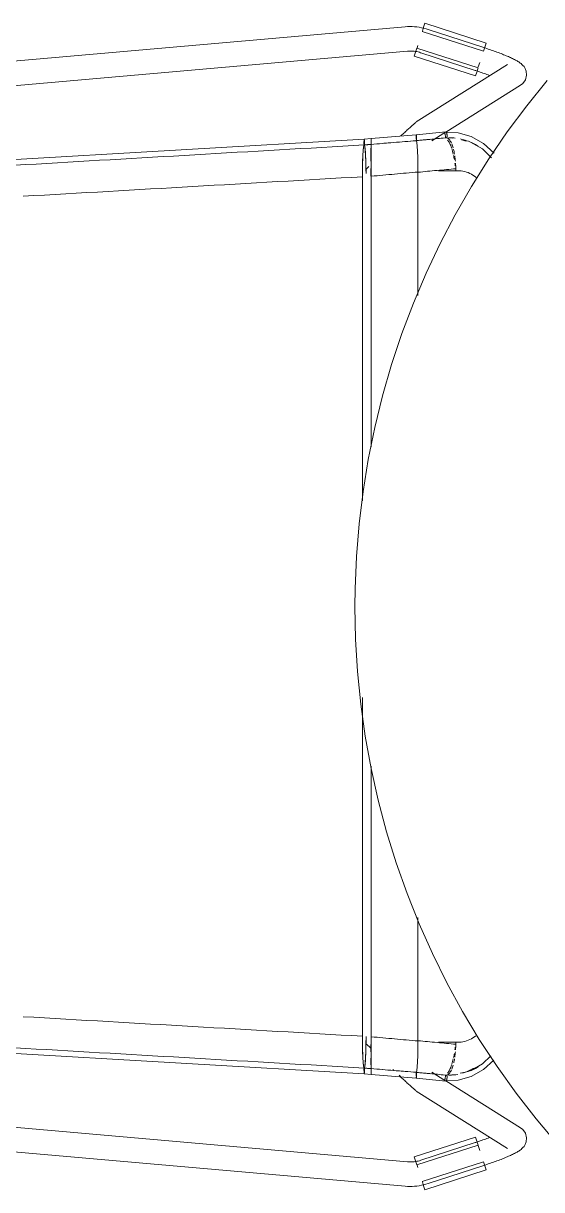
# Model space of a CAD drawing. Header units: millimetres. Extents: x 155927 to 295199, y -4084 to 97293.
# Drawn here: x 221734 to 221988, y 12020 to 12592 of the extents above; entities that cross this region are included whole.
import ezdxf

# ---------------------------------------------------------------- set-up
doc = ezdxf.new("R2010")
doc.units = ezdxf.units.MM
doc.header["$MEASUREMENT"] = 0
doc.layers.add('I-FURN', color=8, linetype='CONTINUOUS', lineweight=9)

msp = doc.modelspace()

# ---------------------------------------------------------------- linework, layer by layer
at = {"layer": 'I-FURN'}
for p, q in [((221921.48, 12590.59), (221478.16, 12551.64)), ((221921.53, 12590.6), (221921.48, 12590.59)), ((221922.67, 12590.67), (221921.53, 12590.6)), ((221923.81, 12590.7), (221922.67, 12590.67)), ((221924.95, 12590.69), (221923.81, 12590.7)), ((221926.09, 12590.62), (221924.95, 12590.69)), ((221927.23, 12590.52), (221926.09, 12590.62)), ((221928.36, 12590.36), (221927.23, 12590.52)), ((221929.49, 12590.17), (221928.36, 12590.36)), ((221930.6, 12589.92), (221929.49, 12590.17)), ((221929.89, 12588.38), (221930.53, 12590.35)), ((221930.53, 12590.35), (221931.16, 12592.31)), ((221931.71, 12589.64), (221930.6, 12589.92)), ((221931.16, 12592.31), (221961.17, 12582.62)), ((221929.86, 12588.26), (221959.86, 12578.57)), ((221932.8, 12589.31), (221931.71, 12589.64)), ((221959.61, 12580.59), (221932.8, 12589.31)), ((221498.03, 12541.34), (221922.53, 12578.64)), ((221922.53, 12578.64), (221923.19, 12578.68)), ((221923.19, 12578.68), (221923.85, 12578.7)), ((221923.85, 12578.7), (221924.51, 12578.69)), ((221924.51, 12578.69), (221925.17, 12578.66)), ((221925.17, 12578.66), (221925.83, 12578.6)), ((221925.83, 12578.6), (221926.49, 12578.51)), ((221926.49, 12578.51), (221927.14, 12578.4)), ((221926.58, 12578.1), (221927.21, 12580.07)), ((221957.26, 12570.5), (221927.25, 12580.19)), ((221927.28, 12580.29), (221927.66, 12581.45)), ((221960.07, 12580.44), (221959.61, 12580.59)), ((221960.54, 12580.66), (221959.9, 12578.69)), ((221960.81, 12580.2), (221960.07, 12580.44)), ((221961.17, 12582.62), (221960.54, 12580.66)), ((221961.54, 12579.95), (221960.81, 12580.2)), ((221962.28, 12579.7), (221961.54, 12579.95)), ((221963.01, 12579.45), (221962.28, 12579.7)), ((221963.73, 12579.2), (221963.01, 12579.45)), ((221964.44, 12578.95), (221963.73, 12579.2)), ((221965.15, 12578.69), (221964.44, 12578.95)), ((221965.85, 12578.44), (221965.15, 12578.69)), ((221966.54, 12578.18), (221965.85, 12578.44)), ((221925.94, 12576.15), (221926.58, 12578.1)), ((221925.94, 12576.15), (221955.95, 12566.46)), ((221927.14, 12578.4), (221927.79, 12578.26)), ((221927.79, 12578.26), (221928.43, 12578.09)), ((221928.43, 12578.09), (221929.06, 12577.9)), ((221929.06, 12577.9), (221929.09, 12577.89)), ((221929.09, 12577.89), (221955.9, 12569.18)), ((221957.37, 12570.87), (221958.09, 12573.08)), ((221967.21, 12577.93), (221966.54, 12578.18)), ((221967.88, 12577.68), (221967.21, 12577.93)), ((221968.53, 12577.42), (221967.88, 12577.68)), ((221969.17, 12577.17), (221968.53, 12577.42)), ((221969.8, 12576.92), (221969.17, 12577.17)), ((221970.41, 12576.67), (221969.8, 12576.92)), ((221971.01, 12576.42), (221970.41, 12576.67)), ((221971.58, 12576.18), (221971.01, 12576.42)), ((221972.15, 12575.94), (221971.58, 12576.18)), ((221972.69, 12575.7), (221972.15, 12575.94)), ((221973.22, 12575.46), (221972.69, 12575.7)), ((221973.73, 12575.22), (221973.22, 12575.46)), ((221974.22, 12574.99), (221973.73, 12575.22)), ((221974.69, 12574.76), (221974.22, 12574.99)), ((221975.15, 12574.53), (221974.69, 12574.76)), ((221975.59, 12574.3), (221975.15, 12574.53)), ((221976.01, 12574.07), (221975.59, 12574.3)), ((221976.43, 12573.84), (221976.01, 12574.07)), ((221976.83, 12573.61), (221976.43, 12573.84)), ((221977.22, 12573.36), (221976.83, 12573.61)), ((221977.6, 12573.11), (221977.22, 12573.36)), ((221977.99, 12572.83), (221977.6, 12573.11)), ((221978.4, 12572.52), (221977.99, 12572.83)), ((221971.76, 12572.1), (221928.18, 12544.8)), ((221956.23, 12569.07), (221955.9, 12569.18)), ((221956.58, 12568.41), (221955.95, 12566.46)), ((221956.92, 12568.85), (221956.23, 12569.07)), ((221957.22, 12570.39), (221956.58, 12568.41)), ((221957.61, 12568.62), (221956.92, 12568.85)), ((221958.3, 12568.38), (221957.61, 12568.62)), ((221958.98, 12568.15), (221958.3, 12568.38)), ((221959.65, 12567.91), (221958.98, 12568.15)), ((221960.32, 12567.68), (221959.65, 12567.91)), ((221960.97, 12567.44), (221960.32, 12567.68)), ((221961.62, 12567.21), (221960.97, 12567.44)), ((221962.26, 12566.97), (221961.62, 12567.21)), ((221978.82, 12572.15), (221978.4, 12572.52)), ((221979.29, 12571.68), (221978.82, 12572.15)), ((221979.81, 12571.06), (221979.29, 12571.68)), ((221980.37, 12570.14), (221979.81, 12571.06)), ((221980.9, 12568.76), (221980.37, 12570.14)), ((221981.07, 12566.79), (221980.9, 12568.76)), ((221941.37, 12538.9), (221978.14, 12561.93)), ((221962.88, 12566.74), (221962.26, 12566.97)), ((221979.26, 12562.83), (221978.14, 12561.93)), ((221979.26, 12562.83), (221980.48, 12564.56)), ((221980.48, 12564.56), (221981.07, 12566.79)), ((221991.24, 12564.22), (221981.16, 12551.79)), ((221981.16, 12551.79), (221971.58, 12538.97)), ((221927.37, 12544.23), (221927.15, 12544.05)), ((221927.6, 12544.4), (221927.37, 12544.23)), ((221927.86, 12544.58), (221927.6, 12544.4)), ((221928.18, 12544.8), (221927.86, 12544.58)), ((221920.79, 12538.37), (221920.34, 12537.95)), ((221921.23, 12538.79), (221920.79, 12538.37)), ((221921.67, 12539.19), (221921.23, 12538.79)), ((221922.09, 12539.58), (221921.67, 12539.19)), ((221922.51, 12539.96), (221922.09, 12539.58)), ((221922.91, 12540.33), (221922.51, 12539.96)), ((221923.3, 12540.69), (221922.91, 12540.33)), ((221923.68, 12541.03), (221923.3, 12540.69)), ((221924.04, 12541.36), (221923.68, 12541.03)), ((221924.39, 12541.68), (221924.04, 12541.36)), ((221924.73, 12541.98), (221924.39, 12541.68)), ((221925.05, 12542.26), (221924.73, 12541.98)), ((221925.36, 12542.54), (221925.05, 12542.26)), ((221925.66, 12542.79), (221925.36, 12542.54)), ((221925.94, 12543.04), (221925.66, 12542.79)), ((221926.2, 12543.27), (221925.94, 12543.04)), ((221926.45, 12543.48), (221926.2, 12543.27)), ((221926.69, 12543.68), (221926.45, 12543.48)), ((221926.93, 12543.87), (221926.69, 12543.68)), ((221941.4, 12538.97), (221926.91, 12537.55)), ((221927.15, 12544.05), (221926.93, 12543.87)), ((221934.55, 12534.63), (221941, 12538.67)), ((221940.51, 12538.85), (221947.42, 12538.56)), ((221947.42, 12538.56), (221953.94, 12536.69)), ((221971.58, 12538.97), (221962.53, 12525.78)), ((221901.35, 12535.45), (221569.44, 12516.16)), ((221901.25, 12534.07), (221901.24, 12533.58)), ((221901.24, 12533.58), (221901.24, 12533.08)), ((221901.24, 12533.08), (221901.25, 12532.61)), ((221901.26, 12534.52), (221901.25, 12534.07)), ((221901.28, 12534.9), (221901.26, 12534.52)), ((221901.3, 12535.19), (221901.28, 12534.9)), ((221901.33, 12535.38), (221901.3, 12535.19)), ((221901.35, 12535.45), (221901.33, 12535.38)), ((221901.35, 12535.45), (221904.71, 12535.72)), ((221901.38, 12535.38), (221901.35, 12535.45)), ((221901.41, 12535.19), (221901.38, 12535.38)), ((221901.43, 12534.89), (221901.41, 12535.19)), ((221901.45, 12534.51), (221901.43, 12534.89)), ((221901.46, 12534.06), (221901.45, 12534.51)), ((221901.45, 12532.6), (221901.46, 12533.07)), ((221901.46, 12533.57), (221901.46, 12534.06)), ((221901.46, 12533.07), (221901.46, 12533.57)), ((221904.71, 12534.79), (221904.7, 12534.34)), ((221904.7, 12534.33), (221904.71, 12534.78)), ((221904.7, 12534.34), (221904.7, 12533.84)), ((221904.7, 12533.84), (221904.7, 12534.33)), ((221904.7, 12533.34), (221904.7, 12533.84)), ((221904.7, 12533.84), (221904.7, 12533.35)), ((221904.7, 12533.35), (221904.71, 12532.88)), ((221904.71, 12532.88), (221904.7, 12533.34)), ((221926.91, 12537.55), (221904.71, 12535.72)), ((221904.71, 12535.65), (221904.71, 12535.72)), ((221904.71, 12535.72), (221904.71, 12535.65)), ((221904.71, 12535.66), (221904.71, 12535.72)), ((221904.71, 12535.72), (221904.71, 12535.65)), ((221904.71, 12534.78), (221904.71, 12535.17)), ((221904.71, 12535.17), (221904.71, 12534.79)), ((221904.72, 12535.18), (221904.72, 12535.47)), ((221904.72, 12535.46), (221904.72, 12535.17)), ((221904.72, 12534.79), (221904.72, 12535.18)), ((221904.72, 12535.17), (221904.72, 12534.79)), ((221904.72, 12534.79), (221904.72, 12534.34)), ((221904.72, 12534.34), (221904.72, 12534.79)), ((221904.72, 12534.34), (221904.72, 12533.85)), ((221904.72, 12533.85), (221904.72, 12534.34)), ((221904.72, 12533.85), (221904.72, 12533.35)), ((221904.72, 12533.35), (221904.72, 12533.85)), ((221904.72, 12533.35), (221904.72, 12532.88)), ((221904.72, 12532.88), (221904.72, 12533.35)), ((221904.72, 12532.88), (221904.73, 12531.99)), ((221904.73, 12532), (221904.72, 12532.88)), ((221919.87, 12537.52), (221919.4, 12537.08)), ((221920.34, 12537.95), (221919.87, 12537.52)), ((221926.83, 12536.62), (221926.81, 12536.17)), ((221926.81, 12536.17), (221926.83, 12536.62)), ((221926.81, 12536.17), (221926.81, 12535.68)), ((221926.81, 12535.68), (221926.81, 12536.17)), ((221926.81, 12535.18), (221926.82, 12534.71)), ((221926.82, 12534.71), (221926.81, 12535.18)), ((221926.84, 12537.01), (221926.83, 12536.62)), ((221926.83, 12536.62), (221926.84, 12537)), ((221926.86, 12537.3), (221926.84, 12537.01)), ((221926.84, 12537), (221926.86, 12537.29)), ((221926.89, 12537.49), (221926.86, 12537.3)), ((221926.86, 12537.29), (221926.89, 12537.48)), ((221926.91, 12537.55), (221926.89, 12537.49)), ((221926.89, 12537.48), (221926.91, 12537.55)), ((221926.91, 12537.55), (221926.94, 12537.48)), ((221926.94, 12537.48), (221926.91, 12537.55)), ((221926.96, 12537.29), (221926.94, 12537.48)), ((221926.99, 12537), (221926.96, 12537.29)), ((221926.96, 12537.29), (221926.99, 12536.99)), ((221927, 12536.61), (221926.99, 12537)), ((221926.99, 12536.99), (221927, 12536.61)), ((221927.01, 12536.16), (221927, 12536.61)), ((221927, 12536.61), (221927.01, 12536.15)), ((221927.02, 12535.67), (221927.01, 12536.16)), ((221927.01, 12536.15), (221927.02, 12535.66)), ((221927.01, 12535.17), (221927.02, 12535.67)), ((221927.02, 12535.66), (221927.01, 12535.17)), ((221927.01, 12534.7), (221927.01, 12535.17)), ((221927.01, 12535.17), (221927.01, 12534.7)), ((221927.01, 12534.7), (221927.2, 12533.81)), ((221927.2, 12533.81), (221927.01, 12534.7)), ((221927.2, 12533.81), (221927.38, 12532.09)), ((221927.38, 12532.07), (221927.2, 12533.81)), ((221953.54, 12533.98), (221959.37, 12530.62)), ((221953.94, 12536.69), (221959.95, 12533.3)), ((221959.95, 12533.3), (221965.1, 12528.56)), ((221900.69, 12527.47), (221900.56, 12524.34)), ((221900.85, 12529.97), (221900.69, 12527.47)), ((221901.04, 12531.72), (221900.85, 12529.97)), ((221901.25, 12532.61), (221901.04, 12531.72)), ((221901.66, 12531.7), (221901.45, 12532.6)), ((221901.86, 12529.95), (221901.66, 12531.7)), ((221902.02, 12527.46), (221901.86, 12529.95)), ((221902.14, 12524.34), (221902.02, 12527.46)), ((221904.66, 12524.6), (221904.67, 12527.73)), ((221904.67, 12527.73), (221904.66, 12524.61)), ((221904.67, 12527.73), (221904.68, 12530.23)), ((221904.68, 12530.23), (221904.67, 12527.73)), ((221904.68, 12530.23), (221904.69, 12531.98)), ((221904.69, 12531.98), (221904.68, 12530.23)), ((221904.75, 12530.25), (221904.73, 12532)), ((221904.73, 12531.99), (221904.75, 12530.25)), ((221904.76, 12527.75), (221904.75, 12530.25)), ((221904.75, 12530.24), (221904.76, 12527.75)), ((221904.77, 12524.61), (221904.76, 12527.75)), ((221904.76, 12527.74), (221904.77, 12524.61)), ((221927.38, 12532.07), (221927.53, 12529.64)), ((221927.53, 12529.59), (221927.38, 12532.07)), ((221927.53, 12529.6), (221927.64, 12526.56)), ((221927.64, 12526.49), (221927.53, 12529.59)), ((221959.37, 12530.62), (221963.88, 12526.31)), ((221900.56, 12524.34), (221900.49, 12520.78)), ((221903.63, 12521.95), (221902.1, 12520.48)), ((221902.22, 12520.79), (221902.14, 12524.34)), ((221904.77, 12524.61), (221904.77, 12521.05)), ((221904.77, 12521.05), (221904.77, 12524.61)), ((221927.64, 12526.5), (221927.72, 12523.06)), ((221927.72, 12523.06), (221927.64, 12526.49)), ((221927.74, 12519.2), (221927.72, 12522.96)), ((221927.72, 12522.96), (221927.74, 12519.32)), ((221962.53, 12525.78), (221954.01, 12512.24)), ((221900.49, 12520.78), (221900.46, 12516.99)), ((221900.46, 12516.99), (221900.46, 12357.89)), ((221900.46, 12357.89), (221900.46, 12516.99)), ((221902.24, 12518.53), (221902.22, 12520.79)), ((221904.65, 12517.27), (221904.65, 12521.05)), ((221904.65, 12521.05), (221904.65, 12517.27)), ((221904.78, 12517.26), (221904.77, 12521.05)), ((221904.77, 12521.04), (221904.78, 12517.26)), ((221904.78, 12517.26), (221904.78, 12384.26)), ((221904.78, 12384.26), (221904.78, 12517.26)), ((221927.74, 12458.71), (221927.74, 12519.2)), ((221927.74, 12519.2), (221927.74, 12458.71)), ((221947.54, 12519.91), (221937.78, 12519.91)), ((221946.3, 12520.9), (221946.3, 12519.85)), ((221954.01, 12512.24), (221946.04, 12498.37)), ((221946.04, 12498.37), (221938.63, 12484.19)), ((221938.63, 12484.19), (221931.79, 12469.73)), ((221931.79, 12469.73), (221925.53, 12455)), ((221925.53, 12455), (221919.87, 12440.04)), ((221919.87, 12440.04), (221914.82, 12424.86)), ((221914.82, 12424.86), (221910.37, 12409.49)), ((221910.37, 12409.49), (221906.54, 12393.95)), ((221906.54, 12393.95), (221903.34, 12378.28)), ((221903.34, 12378.28), (221900.77, 12362.49)), ((221900.77, 12362.49), (221898.83, 12346.61)), ((221898.83, 12346.61), (221897.52, 12330.66)), ((221897.52, 12330.66), (221896.86, 12314.68)), ((221896.86, 12314.68), (221896.76, 12306.04)), ((221896.76, 12306.04), (221897.08, 12290.05)), ((221897.08, 12290.05), (221898.04, 12274.08)), ((221898.04, 12274.08), (221899.64, 12258.16)), ((221899.64, 12258.16), (221901.87, 12242.31)), ((221900.46, 12261.36), (221900.46, 12095.09)), ((221900.46, 12095.09), (221900.46, 12261.36)), ((221901.87, 12242.31), (221904.74, 12226.57)), ((221904.74, 12226.57), (221908.23, 12210.96)), ((221904.78, 12227.65), (221904.78, 12094.83)), ((221904.78, 12094.83), (221904.78, 12227.65)), ((221908.23, 12210.96), (221912.34, 12195.5)), ((221912.34, 12195.5), (221917.07, 12180.21)), ((221917.07, 12180.21), (221922.4, 12165.13)), ((221922.4, 12165.13), (221928.34, 12150.27)), ((221927.74, 12092.88), (221927.74, 12153.44)), ((221927.74, 12153.44), (221927.74, 12092.88)), ((221928.34, 12150.27), (221934.86, 12135.67)), ((221934.86, 12135.67), (221941.97, 12121.33)), ((221941.97, 12121.33), (221949.64, 12107.29)), ((221949.64, 12107.29), (221957.86, 12093.57)), ((221901.35, 12076.64), (221569.44, 12095.92)), ((221900.46, 12095.09), (221900.49, 12091.31)), ((221902.22, 12091.3), (221902.25, 12094.98)), ((221904.78, 12094.83), (221904.77, 12091.04)), ((221904.77, 12091.04), (221904.78, 12094.83)), ((221927.72, 12089.12), (221927.74, 12092.88)), ((221927.74, 12092.76), (221927.72, 12089.12)), ((221937.78, 12092.18), (221947.54, 12092.18)), ((221946.3, 12092.23), (221946.3, 12091.18)), ((221957.86, 12093.57), (221966.63, 12080.18)), ((221900.49, 12091.31), (221900.56, 12087.74)), ((221900.56, 12087.74), (221900.69, 12084.61)), ((221902.02, 12084.63), (221902.14, 12087.75)), ((221902.1, 12091.6), (221904.77, 12089.03)), ((221902.14, 12087.75), (221902.22, 12091.3)), ((221904.66, 12087.48), (221904.65, 12091.04)), ((221904.65, 12091.03), (221904.66, 12087.48)), ((221904.77, 12087.47), (221904.76, 12084.34)), ((221904.76, 12084.34), (221904.77, 12087.47)), ((221904.77, 12091.04), (221904.77, 12087.47)), ((221904.77, 12087.47), (221904.77, 12091.04)), ((221927.72, 12089.03), (221927.64, 12085.59)), ((221927.64, 12085.59), (221927.72, 12089.02)), ((221900.69, 12084.61), (221900.85, 12082.11)), ((221900.85, 12082.11), (221901.04, 12080.36)), ((221901.04, 12080.36), (221901.25, 12079.47)), ((221901.45, 12079.48), (221901.66, 12080.38)), ((221901.66, 12080.38), (221901.86, 12082.13)), ((221901.86, 12082.13), (221902.02, 12084.63)), ((221904.68, 12081.86), (221904.67, 12084.36)), ((221904.67, 12084.35), (221904.68, 12081.85)), ((221904.69, 12080.11), (221904.68, 12081.86)), ((221904.68, 12081.85), (221904.69, 12080.1)), ((221904.75, 12081.83), (221904.73, 12080.09)), ((221904.73, 12080.09), (221904.75, 12081.83)), ((221904.76, 12084.34), (221904.75, 12081.84)), ((221904.75, 12081.83), (221904.76, 12084.34)), ((221927.38, 12080.01), (221927.53, 12082.49)), ((221927.53, 12082.45), (221927.38, 12080.01)), ((221927.53, 12082.49), (221927.64, 12085.59)), ((221927.64, 12085.52), (221927.53, 12082.49)), ((221953.54, 12078.1), (221959.37, 12081.47)), ((221959.37, 12081.47), (221963.59, 12085.49)), ((221959.95, 12078.78), (221964.95, 12083.39)), ((221901.25, 12079.47), (221901.24, 12079)), ((221901.24, 12079), (221901.24, 12078.5)), ((221901.24, 12078.5), (221901.25, 12078.01)), ((221901.25, 12078.01), (221901.26, 12077.56)), ((221901.26, 12077.56), (221901.28, 12077.18)), ((221901.28, 12077.18), (221901.3, 12076.89)), ((221901.3, 12076.89), (221901.33, 12076.7)), ((221901.33, 12076.7), (221901.35, 12076.64)), ((221901.35, 12076.64), (221901.38, 12076.7)), ((221901.35, 12076.63), (221904.71, 12076.37)), ((221901.38, 12076.7), (221901.41, 12076.89)), ((221901.41, 12076.89), (221901.43, 12077.19)), ((221901.43, 12077.19), (221901.45, 12077.57)), ((221901.46, 12079.01), (221901.45, 12079.48)), ((221901.45, 12077.57), (221901.46, 12078.02)), ((221901.46, 12078.51), (221901.46, 12079.01)), ((221901.46, 12078.02), (221901.46, 12078.51)), ((221904.7, 12078.74), (221904.71, 12079.21)), ((221904.71, 12079.21), (221904.7, 12078.74)), ((221904.7, 12078.24), (221904.7, 12078.74)), ((221904.7, 12078.74), (221904.7, 12078.24)), ((221904.7, 12077.75), (221904.7, 12078.24)), ((221904.7, 12078.24), (221904.7, 12077.75)), ((221904.71, 12077.3), (221904.7, 12077.75)), ((221904.7, 12077.75), (221904.71, 12077.3)), ((221904.71, 12076.92), (221904.71, 12077.3)), ((221904.71, 12077.3), (221904.71, 12076.91)), ((221904.71, 12076.62), (221904.71, 12076.92)), ((221904.71, 12076.91), (221904.71, 12076.62)), ((221904.72, 12076.62), (221904.71, 12076.43)), ((221904.71, 12076.43), (221904.71, 12076.62)), ((221904.71, 12076.62), (221904.71, 12076.43)), ((221904.71, 12076.43), (221904.72, 12076.61)), ((221904.71, 12076.43), (221904.71, 12076.37)), ((221904.71, 12076.37), (221904.71, 12076.43)), ((221904.71, 12076.43), (221904.71, 12076.36)), ((221904.71, 12076.36), (221904.71, 12076.43)), ((221926.91, 12074.54), (221904.71, 12076.36)), ((221904.73, 12080.09), (221904.72, 12079.2)), ((221904.72, 12079.2), (221904.73, 12080.09)), ((221904.72, 12079.2), (221904.72, 12078.73)), ((221904.72, 12078.73), (221904.72, 12079.2)), ((221904.72, 12078.73), (221904.72, 12078.23)), ((221904.72, 12078.23), (221904.72, 12078.73)), ((221904.72, 12078.23), (221904.72, 12077.74)), ((221904.72, 12077.74), (221904.72, 12078.23)), ((221904.72, 12077.74), (221904.72, 12077.29)), ((221904.72, 12077.29), (221904.72, 12077.74)), ((221904.72, 12077.29), (221904.72, 12076.91)), ((221904.72, 12076.91), (221904.72, 12077.29)), ((221904.72, 12076.91), (221904.72, 12076.62)), ((221904.72, 12076.61), (221904.72, 12076.91)), ((221915.96, 12078.27), (221915.45, 12078.75)), ((221918.93, 12075.45), (221918.44, 12075.91)), ((221919.4, 12075), (221918.93, 12075.45)), ((221919.87, 12074.56), (221919.4, 12075)), ((221926.82, 12077.37), (221926.81, 12076.9)), ((221926.81, 12076.9), (221926.82, 12077.37)), ((221926.81, 12076.9), (221926.81, 12076.4)), ((221926.81, 12076.4), (221926.81, 12076.9)), ((221926.81, 12076.4), (221926.81, 12075.91)), ((221926.81, 12075.91), (221926.81, 12076.4)), ((221926.81, 12075.91), (221926.83, 12075.46)), ((221926.83, 12075.46), (221926.81, 12075.91)), ((221926.84, 12075.08), (221926.86, 12074.78)), ((221926.86, 12074.79), (221926.84, 12075.08)), ((221926.89, 12074.6), (221926.86, 12074.79)), ((221926.86, 12074.78), (221926.89, 12074.6)), ((221926.94, 12074.6), (221926.96, 12074.79)), ((221926.96, 12074.79), (221926.99, 12075.09)), ((221926.99, 12075.09), (221926.96, 12074.8)), ((221927, 12075.48), (221926.99, 12075.09)), ((221926.99, 12075.09), (221927, 12075.47)), ((221927.01, 12075.93), (221927, 12075.48)), ((221927, 12075.47), (221927.01, 12075.92)), ((221927.2, 12078.27), (221927.01, 12077.39)), ((221927.01, 12077.38), (221927.2, 12078.27)), ((221927.01, 12077.39), (221927.01, 12076.92)), ((221927.01, 12076.91), (221927.01, 12077.38)), ((221927.01, 12076.92), (221927.02, 12076.42)), ((221927.02, 12076.42), (221927.01, 12076.91)), ((221927.01, 12075.92), (221927.02, 12076.42)), ((221927.02, 12076.42), (221927.01, 12075.93)), ((221927.2, 12078.27), (221927.38, 12080.01)), ((221927.38, 12079.99), (221927.2, 12078.27)), ((221941, 12073.41), (221934.55, 12077.45)), ((221947.42, 12073.52), (221953.94, 12075.39)), ((221953.94, 12075.39), (221959.95, 12078.78)), ((221966.63, 12080.18), (221975.93, 12067.16)), ((221922.53, 12033.45), (221498.18, 12070.73)), ((221920.34, 12074.13), (221919.87, 12074.56)), ((221920.79, 12073.71), (221920.34, 12074.13)), ((221921.23, 12073.29), (221920.79, 12073.71)), ((221921.67, 12072.89), (221921.23, 12073.29)), ((221922.09, 12072.5), (221921.67, 12072.89)), ((221922.51, 12072.12), (221922.09, 12072.5)), ((221922.91, 12071.75), (221922.51, 12072.12)), ((221923.3, 12071.4), (221922.91, 12071.75)), ((221923.68, 12071.05), (221923.3, 12071.4)), ((221924.04, 12070.72), (221923.68, 12071.05)), ((221924.39, 12070.41), (221924.04, 12070.72)), ((221924.73, 12070.11), (221924.39, 12070.41)), ((221925.05, 12069.82), (221924.73, 12070.11)), ((221925.36, 12069.55), (221925.05, 12069.82)), ((221925.66, 12069.29), (221925.36, 12069.55)), ((221925.94, 12069.05), (221925.66, 12069.29)), ((221926.2, 12068.82), (221925.94, 12069.05)), ((221926.89, 12074.6), (221926.91, 12074.53)), ((221926.91, 12074.54), (221926.89, 12074.6)), ((221926.94, 12074.61), (221926.91, 12074.54)), ((221926.91, 12074.53), (221926.94, 12074.6)), ((221941.4, 12073.11), (221926.91, 12074.53)), ((221940.51, 12073.23), (221947.42, 12073.52)), ((221978.14, 12050.15), (221941.37, 12073.18)), ((221926.45, 12068.6), (221926.2, 12068.82)), ((221926.69, 12068.4), (221926.45, 12068.6)), ((221926.93, 12068.21), (221926.69, 12068.4)), ((221927.15, 12068.03), (221926.93, 12068.21)), ((221927.37, 12067.86), (221927.15, 12068.03)), ((221927.6, 12067.68), (221927.37, 12067.86)), ((221927.86, 12067.5), (221927.6, 12067.68)), ((221928.18, 12067.28), (221927.86, 12067.5)), ((221928.18, 12067.28), (221971.76, 12039.98)), ((221975.93, 12067.16), (221985.73, 12054.52)), ((221478.16, 12060.44), (221921.48, 12021.49)), ((221985.73, 12054.52), (221996.04, 12042.29)), ((221979.26, 12049.25), (221978.14, 12050.15)), ((221979.26, 12049.25), (221980.48, 12047.52)), ((221980.48, 12047.52), (221981.07, 12045.3)), ((221955.95, 12045.62), (221925.94, 12035.93)), ((221927.25, 12031.89), (221957.26, 12041.58)), ((221955.9, 12042.9), (221929.09, 12034.19)), ((221956.23, 12043.01), (221955.9, 12042.9)), ((221955.95, 12045.62), (221956.58, 12043.67)), ((221956.92, 12043.24), (221956.23, 12043.01)), ((221956.58, 12043.67), (221957.22, 12041.7)), ((221957.61, 12043.47), (221956.92, 12043.24)), ((221958.09, 12039), (221957.29, 12041.48)), ((221958.3, 12043.7), (221957.61, 12043.47)), ((221958.98, 12043.93), (221958.3, 12043.7)), ((221959.65, 12044.17), (221958.98, 12043.93)), ((221960.32, 12044.4), (221959.65, 12044.17)), ((221960.97, 12044.64), (221960.32, 12044.4)), ((221961.62, 12044.87), (221960.97, 12044.64)), ((221962.26, 12045.11), (221961.62, 12044.87)), ((221962.88, 12045.34), (221962.26, 12045.11)), ((221979.29, 12040.4), (221978.82, 12039.93)), ((221979.81, 12041.03), (221979.29, 12040.4)), ((221980.37, 12041.94), (221979.81, 12041.03)), ((221980.9, 12043.32), (221980.37, 12041.94)), ((221981.07, 12045.3), (221980.9, 12043.32)), ((221926.58, 12033.98), (221925.94, 12035.93)), ((221968.53, 12034.66), (221967.88, 12034.41)), ((221969.17, 12034.91), (221968.53, 12034.66)), ((221969.8, 12035.16), (221969.17, 12034.91)), ((221970.41, 12035.41), (221969.8, 12035.16)), ((221971.01, 12035.66), (221970.41, 12035.41)), ((221971.58, 12035.9), (221971.01, 12035.66)), ((221972.15, 12036.15), (221971.58, 12035.9)), ((221972.69, 12036.39), (221972.15, 12036.15)), ((221973.22, 12036.62), (221972.69, 12036.39)), ((221973.73, 12036.86), (221973.22, 12036.62)), ((221974.22, 12037.09), (221973.73, 12036.86)), ((221974.69, 12037.32), (221974.22, 12037.09)), ((221975.15, 12037.55), (221974.69, 12037.32)), ((221975.59, 12037.78), (221975.15, 12037.55)), ((221976.01, 12038.01), (221975.59, 12037.78)), ((221976.43, 12038.24), (221976.01, 12038.01)), ((221976.83, 12038.48), (221976.43, 12038.24)), ((221977.22, 12038.72), (221976.83, 12038.48)), ((221977.6, 12038.98), (221977.22, 12038.72)), ((221977.99, 12039.25), (221977.6, 12038.98)), ((221978.4, 12039.57), (221977.99, 12039.25)), ((221978.82, 12039.93), (221978.4, 12039.57)), ((221922.55, 12033.44), (221922.53, 12033.44)), ((221923.21, 12033.4), (221922.55, 12033.44)), ((221923.87, 12033.38), (221923.21, 12033.4)), ((221924.54, 12033.39), (221923.87, 12033.38)), ((221925.2, 12033.43), (221924.54, 12033.39)), ((221925.86, 12033.49), (221925.2, 12033.43)), ((221926.51, 12033.58), (221925.86, 12033.49)), ((221927.16, 12033.69), (221926.51, 12033.58)), ((221927.21, 12032.01), (221926.58, 12033.98)), ((221927.81, 12033.83), (221927.16, 12033.69)), ((221927.66, 12030.63), (221927.28, 12031.79)), ((221928.45, 12034), (221927.81, 12033.83)), ((221929.09, 12034.19), (221928.45, 12034)), ((221959.86, 12033.51), (221929.86, 12023.82)), ((221961.17, 12029.47), (221931.16, 12019.78)), ((221932.79, 12022.78), (221959.61, 12031.49)), ((221960.07, 12031.64), (221959.61, 12031.49)), ((221959.9, 12033.39), (221960.54, 12031.42)), ((221960.81, 12031.88), (221960.07, 12031.64)), ((221960.54, 12031.42), (221961.17, 12029.47)), ((221961.54, 12032.13), (221960.81, 12031.88)), ((221962.28, 12032.38), (221961.54, 12032.13)), ((221963.01, 12032.63), (221962.28, 12032.38)), ((221963.73, 12032.88), (221963.01, 12032.63)), ((221964.44, 12033.13), (221963.73, 12032.88)), ((221965.15, 12033.39), (221964.44, 12033.13)), ((221965.85, 12033.64), (221965.15, 12033.39)), ((221966.54, 12033.9), (221965.85, 12033.64)), ((221967.21, 12034.15), (221966.54, 12033.9)), ((221967.88, 12034.41), (221967.21, 12034.15)), ((221930.53, 12021.73), (221929.89, 12023.7)), ((221921.48, 12021.49), (221922.62, 12021.41)), ((221922.62, 12021.41), (221923.76, 12021.38)), ((221923.76, 12021.38), (221924.9, 12021.4)), ((221924.9, 12021.4), (221926.04, 12021.46)), ((221926.04, 12021.46), (221927.18, 12021.56)), ((221927.18, 12021.56), (221928.31, 12021.71)), ((221928.31, 12021.71), (221929.44, 12021.91)), ((221929.44, 12021.91), (221930.55, 12022.15)), ((221931.16, 12019.78), (221930.53, 12021.73)), ((221930.55, 12022.15), (221931.66, 12022.43)), ((221931.66, 12022.43), (221932.75, 12022.76)), ((221932.75, 12022.76), (221932.79, 12022.78))]:
    msp.add_line(p, q, dxfattribs=at)
for points, knots in [([(221941.23, 12536.03), (221941.24, 12536.26), (221941.23, 12536.74), (221941.15, 12537.49), (221940.99, 12538.16), (221940.82, 12538.59), (221940.7, 12538.75), (221940.66, 12538.79)], [-1, -1, -1, -1, -0.90625, -0.8125, -0.71875, -0.625, -0.5625, -0.5625, -0.5625, -0.5625]), ([(221941.55, 12538.92), (221941.58, 12538.91), (221941.62, 12538.86), (221941.7, 12538.75), (221941.8, 12538.56), (221941.9, 12538.24), (221941.98, 12537.85), (221942.01, 12537.49), (221942.03, 12537.11), (221942.02, 12536.67), (221941.99, 12536.31), (221941.96, 12536.14)], [0.5555556, 0.5555556, 0.5555556, 0.5555556, 0.5833333, 0.6180556, 0.6527778, 0.7222222, 0.7916667, 0.8263889, 0.8611111, 0.9305556, 1, 1, 1, 1]), ([(221901.25, 12532.61), (221901.25, 12532.84), (221901.24, 12533.33), (221901.24, 12533.96), (221901.25, 12534.42), (221901.27, 12534.84), (221901.3, 12535.29), (221901.33, 12535.45), (221901.35, 12535.45)], [-1, -1, -1, -1, -0.90625, -0.8125, -0.765625, -0.71875, -0.625, -0.501507, -0.501507, -0.501507, -0.501507]), ([(221901.35, 12535.45), (221901.37, 12535.45), (221901.4, 12535.31), (221901.43, 12534.91), (221901.45, 12534.53), (221901.46, 12534.07), (221901.47, 12533.57), (221901.46, 12533.07), (221901.46, 12532.75), (221901.45, 12532.61)], [-0.5, -0.5, -0.5, -0.5, -0.375, -0.3125, -0.25, -0.1875, -0.125, -0.0625, 0, 0, 0, 0]), ([(221948.64, 12535.53), (221950.72, 12535.09), (221953.68, 12534.11), (221956.35, 12532.56), (221957.15, 12532.03)], [-0.8210019, -0.8210019, -0.8210019, -0.8210019, -0.6666667, -0.5975811, -0.5975811, -0.5975811, -0.5975811]), ([(221900.46, 12516.99), (221900.46, 12518.27), (221900.48, 12520.82), (221900.56, 12524.42), (221900.68, 12527.59), (221900.9, 12530.95), (221901.11, 12532.33), (221901.25, 12532.61)], [-1, -1, -1, -1, -0.833333, -0.666667, -0.5, -0.333333, 0, 0, 0, 0]), ([(221901.45, 12532.61), (221901.6, 12532.32), (221901.81, 12530.92), (221902.03, 12527.57), (221902.15, 12524.41), (221902.22, 12521.3), (221902.24, 12519.29), (221902.24, 12518.53)], [-1, -1, -1, -1, -0.6666667, -0.5, -0.3333333, -0.1666667, -0.0664381, -0.0664381, -0.0664381, -0.0664381]), ([(221946.3, 12519.85), (221948.68, 12520.07), (221952.28, 12519.44), (221955.28, 12517.51), (221956.19, 12516.74)], [0, 0, 0, 0, 0.3333333, 0.5, 0.5, 0.5, 0.5]), ([(221901.25, 12079.47), (221901.11, 12079.75), (221900.9, 12081.13), (221900.68, 12084.49), (221900.56, 12087.66), (221900.48, 12091.27), (221900.46, 12093.81), (221900.46, 12095.09)], [-1, -1, -1, -1, -0.666667, -0.5, -0.333333, -0.166667, 0, 0, 0, 0]), ([(221902.25, 12094.98), (221902.25, 12092.46), (221902.19, 12088.7), (221902.03, 12084.51), (221901.81, 12081.16), (221901.6, 12079.77), (221901.45, 12079.48)], [-0.996036, -0.996036, -0.996036, -0.996036, -0.6666667, -0.5, -0.3333333, 0, 0, 0, 0]), ([(221956.19, 12095.34), (221955.28, 12094.58), (221952.28, 12092.65), (221948.68, 12092.02), (221946.3, 12092.23)], [0.5, 0.5, 0.5, 0.5, 0.6666667, 1, 1, 1, 1]), ([(221901.35, 12076.63), (221901.33, 12076.63), (221901.31, 12076.77), (221901.28, 12077.16), (221901.26, 12077.55), (221901.25, 12078), (221901.24, 12078.5), (221901.24, 12079), (221901.25, 12079.32), (221901.25, 12079.47)], [-0.498493, -0.498493, -0.498493, -0.498493, -0.375, -0.3125, -0.25, -0.1875, -0.125, -0.0625, 0, 0, 0, 0]), ([(221904.71, 12079.21), (221908.4, 12078.9), (221913.73, 12078.46), (221919.06, 12078.02), (221920.71, 12077.88)], [0, 0, 0, 0, 0.5, 0.7233886, 0.7233886, 0.7233886, 0.7233886]), ([(221941.96, 12075.95), (221941.98, 12075.81), (221942.01, 12075.52), (221942.03, 12075.1), (221942.02, 12074.72), (221941.99, 12074.43), (221941.96, 12074.16), (221941.91, 12073.91), (221941.85, 12073.69), (221941.78, 12073.49), (221941.68, 12073.3), (221941.6, 12073.19), (221941.55, 12073.16)], [0, 0, 0, 0, 0.0555556, 0.1111111, 0.1666667, 0.1944444, 0.2222222, 0.2777778, 0.3055556, 0.3333333, 0.3888889, 0.4444444, 0.4444444, 0.4444444, 0.4444444]), ([(221957.42, 12080.15), (221956.53, 12079.59), (221953.71, 12077.92), (221950.6, 12077.31), (221948.46, 12077.02)], [0.591443, 0.591443, 0.591443, 0.591443, 0.6666667, 0.8236682, 0.8236682, 0.8236682, 0.8236682]), ([(221949.57, 12077.02), (221950.91, 12077.42), (221952.87, 12078.15), (221954.7, 12079.15), (221955.27, 12079.5)], [0.2297626, 0.2297626, 0.2297626, 0.2297626, 0.3333333, 0.3824546, 0.3824546, 0.3824546, 0.3824546])]:
    msp.add_open_spline(points, degree=3, knots=knots, dxfattribs=at)
for points in [[(221904.72, 12532.88), (221904.14, 12532.84), (221902.99, 12532.75), (221901.83, 12532.66), (221901.25, 12532.61)], [(221904.71, 12532.88), (221904.16, 12532.83), (221903.08, 12532.74), (221902, 12532.65), (221901.45, 12532.61)], [(221904.72, 12532.88), (221908.44, 12533.19), (221915.87, 12533.79), (221923.3, 12534.39), (221927.01, 12534.7)], [(221911.03, 12533.4), (221911.44, 12533.43), (221911.85, 12533.47), (221912.26, 12533.5)], [(221915.87, 12533.8), (221919.52, 12534.1), (221923.17, 12534.41), (221926.82, 12534.71)], [(221933.9, 12535.42), (221931.56, 12535.18), (221929.19, 12534.95), (221926.82, 12534.71)], [(221941.96, 12536.14), (221939.52, 12535.9), (221934.57, 12535.42), (221929.53, 12534.94), (221927.01, 12534.7)], [(221941.96, 12536.14), (221942.35, 12535.99), (221943.1, 12535.43), (221943.8, 12534.28), (221944.13, 12533.59)], [(221943.27, 12533.55), (221942.96, 12534.19), (221942.64, 12534.58), (221942.32, 12534.91)], [(221944.74, 12535.99), (221944.09, 12536.05), (221943.44, 12536.06), (221942.79, 12536.05)], [(221944.24, 12531.13), (221943.97, 12531.94), (221943.68, 12532.75), (221943.39, 12533.31)], [(221943.5, 12536.1), (221944.32, 12536.09), (221945.15, 12536.05), (221945.96, 12535.97)], [(221944.33, 12533.14), (221944.58, 12532.55), (221944.81, 12531.89), (221945.01, 12531.16)], [(221951.36, 12534.47), (221950.65, 12534.73), (221949.93, 12534.91), (221949.19, 12535.04)], [(221569.26, 12513.29), (221624.49, 12516.51), (221735.09, 12522.95), (221845.85, 12529.39), (221901.25, 12532.61)], [(221945.08, 12528.09), (221944.87, 12529.01), (221944.64, 12529.95), (221944.39, 12530.8)], [(221945.2, 12530.48), (221945.38, 12529.74), (221945.54, 12528.94), (221945.69, 12528.11)], [(221945.61, 12525.43), (221945.5, 12526.11), (221945.37, 12526.76), (221945.23, 12527.42)], [(221945.83, 12527.25), (221945.95, 12526.4), (221946.07, 12525.53), (221946.13, 12524.62)], [(221946.06, 12522.31), (221946.01, 12522.79), (221945.94, 12523.26), (221945.88, 12523.72)], [(221946.2, 12523.69), (221946.25, 12522.78), (221946.29, 12521.85), (221946.3, 12520.9)], [(221733.97, 12507.41), (221789.43, 12510.6), (221844.93, 12513.8), (221900.46, 12516.99)], [(221904.78, 12517.26), (221908.61, 12517.6), (221912.44, 12517.94), (221916.27, 12518.29)], [(221916.27, 12518.29), (221920.1, 12518.63), (221923.92, 12518.98), (221927.74, 12519.32)], [(221946.3, 12520.9), (221943.27, 12520.64), (221937.13, 12520.1), (221930.88, 12519.51), (221927.74, 12519.2)], [(221946.3, 12519.85), (221946.8, 12519.9), (221947.31, 12519.92), (221947.82, 12519.91)], [(221956.18, 12516.74), (221956.23, 12516.7), (221956.28, 12516.67), (221956.32, 12516.63)], [(221900.46, 12095.09), (221844.93, 12098.29), (221789.4, 12101.48), (221733.97, 12104.68)], [(221569.26, 12098.79), (221624.49, 12095.57), (221735.09, 12089.13), (221845.85, 12082.69), (221901.25, 12079.47)], [(221916.27, 12093.79), (221912.44, 12094.14), (221908.61, 12094.48), (221904.78, 12094.83)], [(221927.74, 12092.76), (221923.92, 12093.11), (221920.1, 12093.45), (221916.27, 12093.79)], [(221946.3, 12091.18), (221943.27, 12091.44), (221937.13, 12091.99), (221930.88, 12092.58), (221927.74, 12092.88)], [(221947.81, 12092.18), (221947.31, 12092.17), (221946.8, 12092.19), (221946.3, 12092.23)], [(221945.23, 12084.66), (221945.37, 12085.31), (221945.51, 12085.97), (221945.63, 12086.66)], [(221946.13, 12087.47), (221946.05, 12086.57), (221945.95, 12085.68), (221945.83, 12084.83)], [(221945.88, 12088.35), (221945.95, 12088.82), (221946, 12089.29), (221946.05, 12089.77)], [(221946.3, 12091.18), (221946.29, 12090.24), (221946.25, 12089.31), (221946.2, 12088.4)], [(221943.39, 12078.78), (221943.68, 12079.41), (221943.96, 12080.16), (221944.22, 12080.98)], [(221945.02, 12080.93), (221944.81, 12080.2), (221944.57, 12079.56), (221944.33, 12078.96)], [(221944.38, 12081.4), (221944.63, 12082.2), (221944.86, 12083.08), (221945.08, 12084)], [(221945.69, 12083.98), (221945.58, 12083.32), (221945.45, 12082.68), (221945.31, 12082.07)], [(221904.72, 12079.2), (221904.14, 12079.25), (221902.99, 12079.34), (221901.83, 12079.43), (221901.25, 12079.47)], [(221901.45, 12079.48), (221901.47, 12078.88), (221901.47, 12077.38), (221901.39, 12076.63), (221901.35, 12076.63)], [(221904.71, 12079.21), (221904.16, 12079.25), (221903.08, 12079.34), (221902, 12079.43), (221901.45, 12079.48)], [(221904.72, 12079.2), (221908.44, 12078.9), (221915.87, 12078.29), (221923.3, 12077.69), (221927.01, 12077.39)], [(221941.96, 12075.95), (221939.52, 12076.19), (221934.57, 12076.67), (221929.53, 12077.14), (221927.01, 12077.38)], [(221933.9, 12076.67), (221931.62, 12076.89), (221929.32, 12077.12), (221927.01, 12077.35)], [(221940.66, 12073.3), (221940.7, 12073.34), (221940.8, 12073.46), (221940.93, 12073.76), (221941.05, 12074.14), (221941.14, 12074.6), (221941.21, 12075.09), (221941.24, 12075.59), (221941.23, 12075.9), (221941.23, 12076.05)], [(221944.13, 12078.5), (221943.81, 12077.8), (221943.1, 12076.66), (221942.35, 12076.09), (221941.96, 12075.95)], [(221942.32, 12076.96), (221942.64, 12077.37), (221942.96, 12077.89), (221943.27, 12078.53)], [(221942.79, 12075.99), (221943.69, 12076.01), (221944.59, 12076.06), (221945.48, 12076.17)], [(221947.24, 12076.29), (221946.01, 12076.1), (221944.75, 12076.06), (221943.49, 12076.06)]]:
    msp.add_open_spline(points, degree=3, dxfattribs=at)

doc.saveas('drawing.dxf')
